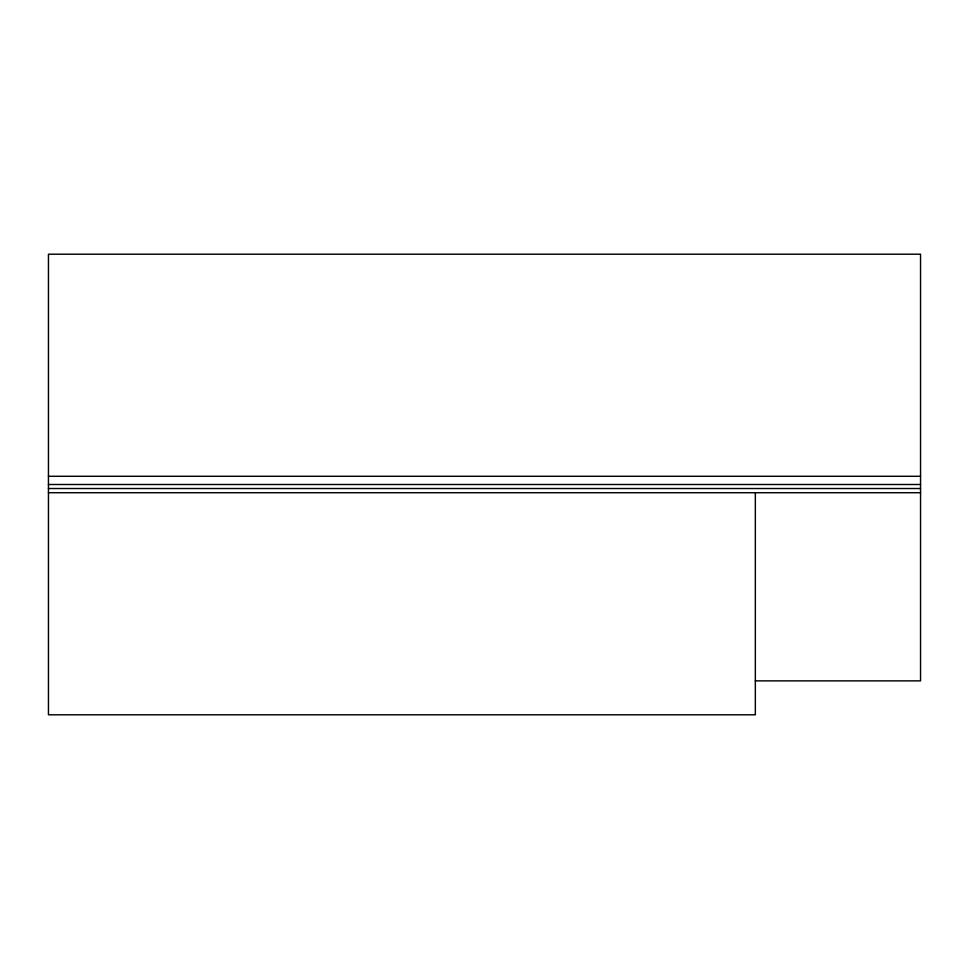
<?xml version="1.0" encoding="UTF-8"?>
<svg xmlns="http://www.w3.org/2000/svg" width="969" height="969" viewBox="0 0 969 969"><rect width="100%" height="100%" fill="white"/><g stroke="black" fill="none" stroke-linecap="round" stroke-linejoin="round"><path stroke-width="1.45" d="M48.45 476.288L920.55 476.288M48.45 484.5L920.55 484.5M48.45 488.521L920.55 488.521M48.45 492.712L920.55 492.712M755.336 680.868L920.55 680.868L920.55 254.205L48.45 254.205L48.45 714.795L755.336 714.795L755.336 492.712"/></g></svg>
